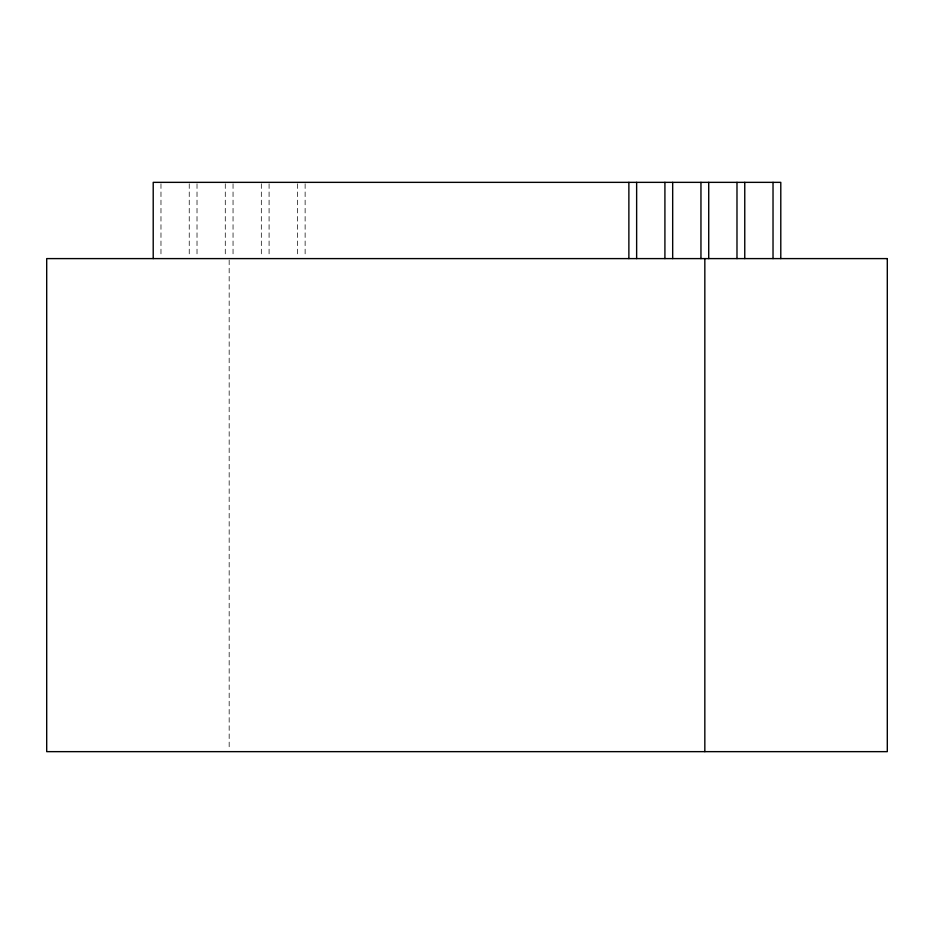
<?xml version="1.0" encoding="UTF-8"?>
<svg xmlns="http://www.w3.org/2000/svg" width="934" height="934" viewBox="0 0 934 934"><rect width="100%" height="100%" fill="white"/><g stroke="black" fill="none" stroke-linecap="round" stroke-linejoin="round"><path stroke-width="0.7" stroke-dasharray="4.67 3.5" d="M305.126 183.8L305.126 257.165M297.362 183.8L297.362 257.165M269.085 183.8L269.085 257.165M261.322 183.8L261.322 257.165M233.045 183.8L233.045 257.165M229.169 260.061L229.169 750.189M225.281 183.8L225.281 257.165M197.016 183.8L197.016 257.165M189.24 183.8L189.24 257.165M160.975 183.8L160.975 257.165"/><path stroke-width="1.4" d="M780.789 258.601L780.789 182.352L153.211 182.352L153.211 258.601M773.025 182.352L773.025 258.601M744.76 182.352L744.76 258.601M736.984 182.352L736.984 258.601M708.719 182.352L708.719 258.601M704.831 258.601L704.831 751.648M700.955 182.352L700.955 258.601M672.678 182.352L672.678 258.601M664.915 182.352L664.915 258.601M636.638 182.352L636.638 258.601M628.874 182.352L628.874 258.601M887.3 258.601L46.7 258.601L46.7 751.648L887.3 751.648L887.3 258.601"/></g></svg>
